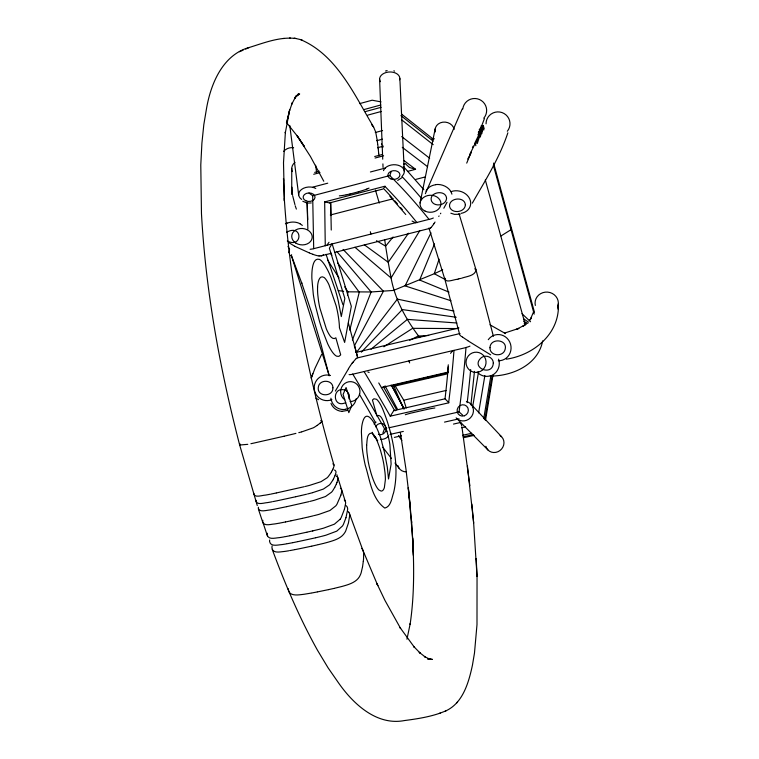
<?xml version="1.0" encoding="UTF-8"?>
<svg xmlns="http://www.w3.org/2000/svg" width="759" height="759" viewBox="0 0 759 759"><rect width="100%" height="100%" fill="white"/><g stroke="black" fill="none" stroke-linecap="round" stroke-linejoin="round"><path stroke-width="1.14" d="M323.676 543.359L324.947 543.036A69.221 29.468 -19.6 0 0 328.419 542.097C334.444 540.313 341.294 538.359 344.776 532.666A39.193 17.078 -20.1 0 0 345.762 530.835L348.438 522.989L349.69 515.589M291.959 187.226L292.253 193.63M349.69 515.674L349.69 515.627A38.747 16.679 -20 0 0 349.586 514.052L349.491 513.691A21.091 9.099 -19.7 0 0 348.865 512.344M239.645 444.897L257.263 505.56M363.542 558.852L363.646 553.653A38.32 21.48 -22.9 0 0 363.371 551.594L349.491 513.691M363.542 558.909L363.286 561.47M447.611 372.413L448.284 364.804M506.291 359.187C533.928 355.108 560.085 333.457 558.358 303.591M474.47 371.369L470.922 404.917M557.874 308.998L558.263 304.663M347.499 295.336L347.897 291.826L344.709 286.845M363.276 561.537L362.555 566.726M269.673 540.01L269.663 540.057A39.259 16.281 -19.7 0 0 269.597 541.594C270.593 547.078 277.984 544.839 281.883 544.592A69.154 27.884 -19.6 0 0 285.194 544.08L286.532 543.852M272.101 545.996L272.035 546.537A39.193 17.068 -20.1 0 0 271.988 548.197C272.927 553.795 280.375 551.755 284.359 551.461A69.069 29.24 -20 0 0 287.661 550.958L288.771 550.778M425.363 193.687L462.212 108.973M481.794 133.774L483.265 125.463L480.978 126.07M267.348 533.216L267.32 533.387A39.316 15.484 -19.3 0 0 267.215 534.905C268.288 540.247 275.612 537.827 279.435 537.628A69.24 26.499 -19.2 0 0 282.737 537.106L284.084 536.869M483.749 418.636L490.883 375.714M484.878 419.689L492.202 375.534M485.485 420.533L492.989 375.269M478.625 412.849L484.859 375.601M472.515 407.592L478.54 371.844M362.536 566.831L361.218 572.542A38.728 21.945 -23.1 0 1 360.402 574.791C357.878 581.204 350.952 583.861 344.823 585.635A68.509 38.016 -22.3 0 1 341.417 586.593L334.302 588.339M356.275 398.608L355.383 401.568A12.116 12.011 -65.7 0 1 353.998 404.016L352.802 405.429A13.32 13.188 -64.1 0 1 345.582 409.215M420.059 202.928L435.211 128.669M262.87 520.294L262.861 520.332A39.411 13.899 -18.6 0 0 262.699 521.746L267.424 535.949M511.376 228.051L511.035 229.683L500.987 235.954M480.305 137.075L482.8 126.734L480.513 127.341M349.785 330.118L359.263 292.215L337.527 262.794M382.925 432.962L384.433 428.816L386.748 428.294M542.666 340.886C538.283 364.121 513.871 375.477 492.211 376.047M391.16 171.657L389.813 175.576L312.68 195.756L309.036 193.099M406.947 639.201L410.221 623.613L410.107 624.325C414.31 596.185 414.12 567.609 412.754 539.251L408.323 487.62L411.672 522.458L413.437 555.531L412.687 538.093M344.434 509.27L345.601 503.473A38.861 15.123 -19.2 0 0 345.535 502.079L336.854 474.688M345.99 517.666L347.641 509.574A38.804 15.911 -19.6 0 0 347.556 508.103L347.47 507.752A21.129 8.672 -19.3 0 0 346.863 506.481A12.324 5.057 -19.1 0 0 345.781 505.551M344.415 509.317L341.227 517.486A39.307 15.484 -19.3 0 1 340.193 519.184M345.971 517.723L343.495 524.203A39.259 16.281 -19.7 0 1 342.48 525.968L336.787 531.129L326 535.171A69.316 28.092 -19.2 0 1 322.528 536.101L321.37 536.404M340.962 494.972L341.702 491.509A38.946 13.577 -18.5 0 0 341.683 490.238L341.607 489.906A21.205 7.4 -18.2 0 0 341.076 488.862A12.362 4.317 -18.1 0 0 340.383 488.274M533.368 312.347L530.237 319.672L531.319 317.86L529.412 320.64M340.914 495.115L336.968 504.204A39.411 13.899 -18.6 0 1 335.82 505.845L329.928 510.494L319.027 514.346A69.553 23.956 -18.2 0 1 315.535 515.266L314.245 515.589M507.866 132.806C499.564 157.863 485.305 180.357 472.307 203.156M439.091 259.142L434.281 273.724L393.437 290.441L371.132 291.968L347.897 291.826M477.25 143.565L482.8 126.734L483.73 130.131M479.565 136.44L481.045 132.047M482.525 127.664L483.265 125.463L484.204 128.888M312.803 373.684L311.228 378.153L315.042 368.21L321.579 354.519M348.988 398.845L349.206 394.661L347.176 391.388M445.154 278.306C444.935 283.553 453.683 279.53 456.937 279.34M484.394 118.641L481.443 126.516M337.005 482.392L337.869 479.28A39.032 11.983 -17.8 0 0 337.897 478.151L337.831 477.857A21.243 6.527 -17.5 0 0 337.328 476.937A12.391 3.804 -17.4 0 0 336.588 476.396M336.958 482.515L336.351 484.014M352.375 340.013L371.132 291.968L336.787 251.438M471.462 151.553L466.719 163.119M434.527 243.895L419.642 280.033L449.024 292.149M475.58 144.257L482.8 126.734L479.185 129.798M334.985 475.76L335.905 472.848A39.07 11.138 -17.4 0 0 335.952 471.794L335.905 471.586A21.271 6.072 -17.2 0 0 335.421 470.665A12.4 3.539 -17.1 0 0 334.444 470.068M334.937 475.874L333.543 478.796M336.332 484.052L334.842 487.202M352.698 374.225L364.064 371.549A325.583 49.686 58.4 0 1 390.259 416.179L393.845 410.534M335.355 391.075L348.542 368.713M332.983 469.081L333.96 466.349A39.107 10.294 -17 0 0 334.036 465.371L333.998 465.182A21.29 5.607 -16.9 0 0 333.524 464.337A12.41 3.264 -16.8 0 0 332.812 463.891M447.023 202.273L443.835 208.222M332.935 469.185L332.262 470.504M430.989 232.842L405.078 285.896L450.969 300.735M474.508 143.717L482.8 126.734L479.517 130.14M333.524 478.844L332.727 480.295M334.776 487.325L332.717 490.712A39.496 12.277 -17.8 0 1 331.522 492.211L325.497 496.509L314.53 500.219A69.686 21.138 -17.5 0 1 311.019 501.13L309.852 501.424M354.263 346.047L383.418 291.219L343.087 249.426M332.243 470.542L331.474 471.918M470.314 153.346L475.21 143.432L475.836 145.7M470.058 153.792L469.536 154.732M467.734 159.02L470.808 153.584M331.455 471.956L330.639 473.322M332.66 480.419L330.478 483.692A39.544 11.413 -17.5 0 1 329.321 485.029L323.391 489.062L312.547 492.695M288.799 252.728L289.558 249.521L287.993 246.362M419.812 230.594L391.075 277.974C395.012 299.72 406.407 320.27 419.812 337.613M477.914 134.808L482.8 126.734L478.312 132.246M472.421 147.436L473.227 146.126M440.808 213.194L440.457 213.763M330.563 473.436L328.324 476.51A39.582 10.541 -17.1 0 1 327.138 477.781L320.981 481.699L309.947 485.267A69.809 18.15 -16.8 0 1 306.427 486.177L305.251 486.462M438.749 216.438L439.072 215.935M329.017 242.273L326.854 245.28A5.835 1.214 -17.1 0 1 325.279 245.726L313.695 248.677A6.679 1.395 -17.2 0 1 310.099 249.265M330.402 202.33L329.577 202.919L383.314 188.953L385.136 186.164L324.681 201.903A323.932 3.264 88.8 0 0 325.269 245.736M435.049 222.045L433.949 223.62M408.494 233.222L388.228 262.263L391.075 277.974L354.937 247.254M478.749 132.55L482.8 126.734M340.136 519.241L334.425 524.165L323.609 528.15A69.401 26.698 -18.9 0 1 320.127 529.08L318.846 529.403M352.271 363.134L353.011 362.119M445.154 711.192C462.952 703.47 468.739 682.398 472.468 665.055L474.479 653.072L476.994 624.61L477.041 576.508L473.625 522.609L467.44 466.14M456.852 702.825L457.544 701.876M356.322 352.593L397.374 299.103L453.958 311.095M450.552 353.352L452.762 350.611A5.816 1.679 -16.1 0 0 454.299 350.316L465.998 347.565A328.011 93.585 -84.4 0 1 459.034 411.881L462.601 415.069M321.474 421.786L321.048 422.27M393.086 236.988L385.61 246.172L388.228 262.263L364.311 244.787M296.314 96.175L298.629 93.689L294.644 98.509L295.327 97.37L291.798 104.078L292.386 102.617L289.35 111.26L286.864 121.848L289.691 109.77L285.289 132.958L285.403 131.876L283.505 162.805L284.397 200.945L283.505 178.479L283.591 181.031M480.039 128.859L483.265 125.463M361.293 352.185L402.327 309.577L456.225 317.262M430.808 227.586L430.429 227.956A11.262 2.201 -63 0 1 428.873 228.155M240.205 444.053L240.081 444.176A39.753 4.526 -14.8 0 0 239.683 444.698M320.896 422.431L320.203 423.067M401.957 177.644L397.688 180.424M320.137 423.124L317.29 425.334M371.037 349.206L407.393 319.378L456.909 323.002M356.123 358.571L357.015 358.02M525.968 324.074L522.761 326.446L524.668 325.061L516.651 329.34L518.852 328.391L504.46 333.106M286.589 232.216C303.164 223.393 302.661 248.952 287.291 240.982M317.205 425.401L314.568 427.108A39.743 4.526 -14.8 0 1 313.23 427.848L301.684 431.899M295.27 96.972L299.672 93.974L295.46 96.298M383.883 346.787L412.621 328.334L457.658 328.562M345.715 402.631C331.939 409.044 331.968 384.965 345.668 390.392M409.699 340.298L418.105 336.085L428.702 335.459M295.801 38.491C280.137 36.603 264.768 42.608 250.053 47.229C223.042 54.25 210.869 83.376 206.552 108.347L203.82 124.618L201.903 143.195L200.784 164.931L201.467 213.583C205.784 291.826 220.015 369.253 239.664 445.021L247.776 444.338M442.687 269.806L434.281 273.724L444.679 279.246M239.37 51.754L243.06 50.189M245.631 49.069L249.275 47.523M366.891 189.01L366.293 189.247A54.838 40.749 -27.9 0 1 363.2 190.338L362.698 190.5M272.225 549.345C285.033 583.975 299.52 618.073 317.547 650.34L328.125 667.901L338.827 683.309C353.438 704.077 376.768 725.832 404.348 720.576C416.463 718.972 428.693 717.141 440.258 713.071M439.404 713.403L445.998 710.86M362.47 190.575L358.362 191.809M329.529 202.928L324.681 201.903M385.553 71.023L387.137 70.549M331.009 403.456C332.736 408 337.309 411.264 342.176 411.34M394.177 410.353L394.5 410.372A332.328 50.141 58.8 0 0 378.75 382.953M358.305 191.828L350.051 193.972M347.157 410.477L342.11 411.359M359.633 103.622L372.147 100.216L381.037 101.877M363.713 109.638L380.857 104.979M365.136 111.649L381.151 107.304M367.745 115.131L381.246 111.469M375.259 132.521L382.583 130.557M301.304 432.004L298.79 432.658M376.739 140.69L382.422 139.172M377.792 147.663L383.447 146.155M431.909 139.077L434.186 138.47M314.71 172.388L319.273 171.183M374.69 156.515L382.527 154.438M313.714 174.266L320.004 172.606M375.06 158.043L383.608 155.785M312.936 187.075L327.746 183.185M370.411 171.98L385.458 168.024M403.494 164.229L405.847 163.612M407.697 171.363L415.571 169.295L404.13 160.642M415.733 179.418L425.372 176.913M461.624 278.192C466.368 276.466 475.134 275.897 476.035 269.967L493.397 336.275M330.326 215.006L393.342 198.735M326.854 245.28L415.562 222.738A5.949 1.252 -16.4 0 0 417.118 222.396L429.025 219.37A325.507 144.941 63.9 0 0 389.813 175.633M321.085 255.878L331.389 253.269M334.823 252.405L429.85 228.374M460.779 278.411L460.191 278.553M295.925 433.389L295.431 433.503A70.065 7.78 -14.7 0 1 291.883 434.376L284.141 436.207M307.537 493.986L308.704 493.692A69.752 19.649 -17.2 0 0 312.224 492.781M320.526 536.613L315.459 537.827M323.068 543.51L317.898 544.753M459.584 278.705L458.654 278.933M318.116 529.583L313.04 530.797M313.401 515.797L308.429 516.983M304.274 486.699L276.352 492.961M306.57 494.223L301.579 495.409M308.875 501.661L286.522 506.708M458.36 279.008L457.212 279.274M355.781 352.47L458.929 327.907M357.195 357.954L460.02 333.543M349.994 193.991L346.189 194.826M364.064 371.559A5.702 1.632 -17.1 0 0 365.62 371.123L452.762 350.611M381.388 387.612L448.275 372.062M448.446 372.574L391.71 385.752L391.065 385.192M446.823 374.007L392.45 386.644L391.198 386.331M284.056 436.226L254.199 443A69.894 7.723 -14.8 0 1 250.897 443.702M301.01 495.542L301.494 495.428M395.211 385.999L403.76 400.202L446.14 390.458M300.934 495.561L295.649 496.766M307.784 517.135L302.281 518.378M312.964 530.816L312.48 530.93M315.061 537.913L298.183 541.584M448.284 366.739A333.856 98.879 -84.7 0 1 445.03 398.807L394.585 410.429L395.116 410.828M390.259 416.179L448.92 402.782L445.03 398.807M312.395 530.949L307.148 532.125M317.253 544.905L312.015 546.082M389.054 427.772L459.072 411.9M333.827 588.453L328.495 589.629M390.041 434.404L403.333 431.406M444.527 422.108L459.062 418.826M394.357 437.393L401.445 435.799M453.484 424.072L460.685 422.459M461.614 427.725L465.628 426.824M462.8 435.258L471.737 433.266M463.085 436.861L473.502 434.537M463.721 437.677L474.128 435.362M295.327 496.832L278.667 500.456M302.196 518.397L291.086 520.807M306.826 532.201L295.744 534.583M311.693 546.148L300.564 548.51M328.419 589.648L317.404 591.916M286.2 506.775L275.299 509.004M276.115 493.018L270.878 494.09M290.773 520.873L285.574 521.945M295.422 534.649L290.08 535.731M278.031 500.589L273.193 501.557M297.86 541.651L292.68 542.704M300.317 548.567L295.147 549.601M285.422 521.974L279.995 523.036M270.062 494.251L268.828 494.489A69.638 18.007 -17.1 0 1 265.527 495.096C261.997 495.219 255.1 498.075 253.791 494.033A39.582 10.541 -17.1 0 1 253.895 493.388M289.606 535.826L284.786 536.746M292.291 542.78L287.12 543.748M317.082 591.982L311.958 592.95M345.724 194.921L345.279 195.006A54.752 40.654 -28.3 0 1 342.157 195.537L341.455 195.632A30.18 22.59 -28.6 0 1 339.368 195.841M294.596 549.706L289.701 550.617M272.263 501.746L271.143 501.955A69.581 19.497 -17.4 0 1 267.842 502.543C264.265 502.705 257.187 505.456 256.02 501.196A39.544 11.413 -17.5 0 1 256.144 500.361M274.597 509.137L273.487 509.346A69.524 20.977 -17.8 0 1 270.176 509.934C266.551 510.162 259.341 512.695 258.278 508.283A39.506 12.277 -17.8 0 1 258.43 507.24M279.303 523.16L278.069 523.387A69.392 23.776 -18.5 0 1 274.758 523.938C271.001 524.146 265.242 526.281 262.87 522.685L258.402 509.128M311.342 593.064L304.53 594.193A68.357 37.722 -22.9 0 1 301.247 594.61C296.693 595.189 289.075 595.881 288.382 589.705M460.153 214.256L454.508 214.361L450.827 213.222M311.266 202.947L307.964 203.051M289.473 38.054L290.365 37.988M283.42 38.5L284.331 38.434M382.887 147.464L382.09 146.867M427.478 659.04L432.459 659.429L428.142 658.546M319.046 255.859L320.099 255.925A11.053 5.133 29 0 0 323.448 254.654M415.571 169.295L409.528 167.511L406.093 164.418M338.305 290.621L343.637 291.295M300.517 39.591C336.892 54.942 354.51 95.103 373.589 126.99L375.326 131.165M294.245 38.13L302.035 39.942M474.745 268.781L476.016 269.862L458.948 213.469M306.323 202.767L302.803 201.258M312.945 254.284L310.678 253.449M369.149 372.451L367.897 371.995M428.114 658.698L430.211 659.438L424.366 656.488L425.467 657.161L419.186 652.285L420.334 653.271L413.646 646.402L414.566 647.512L400.069 627.627L400.629 628.48L384.974 600.445L376.872 583.5L377.802 585.569L363.219 551.062A20.863 11.717 -22.4 0 0 362.47 549.393A12.163 6.831 -22.2 0 0 361.645 548.396M310.108 253.221L309.378 252.937M415.562 222.738L412.08 221.087M309.16 252.842L294.786 246.286M524.108 323.135L526.291 324.027M393.874 70.796L394.538 71.137M294.748 246.267L288.591 242.491M318.6 399.689L315.896 398.171M523.701 321.237L527.856 323.438M505.57 333.628L489.991 324.805M299.957 223.725L302.348 225.395M376.502 240.707L385.61 246.172L384.69 239.569M490.656 354.814L467.61 340.592M346.455 390.838L346.939 391.189M523.701 318.837L528.549 322.214M462.383 337.034L461.614 336.436M402.279 147.331L427.573 166.695M401.691 136.592L429.641 158.223M401.625 119.799L433.199 144.656M400.923 115.643L433.218 141.155M401.539 114.068L433.806 139.609M371.616 124.723L373.608 127.066M522.002 313.723L530.56 321.75M456.823 418.56L488.009 450.03M471.092 404.291L501.528 436.7M403.285 166.344L423.797 189.646M477.24 372.024L478.322 373.115A12.353 11.85 -87.6 0 0 480.561 374.766L482.212 375.544A13.586 13.036 -85.9 0 0 490.2 375.857M389.879 196.23L405.742 214.512M286.418 122.436L297.585 136.43L304.321 146.43L296.883 135.425L310.403 156.43L323.78 181.249M374.111 436.15L377.707 440.77M382.745 447.25L391.378 458.36M394.974 462.99L399.291 468.55M428.607 378.238L427.915 377.337A5.465 1.006 76.8 0 1 427.659 376.929M330.526 253.307L331.92 255.204M398.475 435.666L401.891 440.334M327.527 259.929L338.979 277.87M460.172 422.45L461.111 424.11M383.286 386.559L396.682 409.888M404.338 408.921L391.71 385.752L403.608 408.067M385.05 385.828L397.545 409.367M394.016 386.454L403.693 408.921M291.342 255.356L301.816 283.287L301.665 282.841L311.636 312.708L320.763 343.542L329.169 375.79M326.057 254.303L342.945 304.738M295.194 205.736L296.361 209.095M429.053 228.345L444.935 279.587L459.385 333.372M403.76 400.202L406.245 407.972M291.418 255.641L328.742 374.149M379.272 203.061L375.449 190.139M294.919 204.598L292.727 195.955M333.979 465.115C308.771 378.229 290.175 288.999 284.302 198.592M375.477 131.686L375.639 132.256A71.384 52.722 -29.5 0 1 376.028 133.869L377.109 139.817M348.372 323.068L357.584 357.176L354.586 345.592M485.305 179.949L525.37 324.947M493.578 163.081L534.45 312.215M493.35 165.196L534.184 314.131M400.354 432.545L405.932 468.92L410.183 505.228M292.585 195.016L291.997 191.24L292.168 192.833M462.013 427.526L469.849 485.675M377.176 140.292L377.707 144.257M315.621 165.244L316.588 172.265M461.814 426.207L461.576 425.201A67.855 22.656 -8.3 0 0 461.349 424.613M289.767 125.415L298.657 194.816M381.492 143.897L381.597 144.779M377.745 144.552L378.219 148.688M378.229 148.802L378.665 153.109M471.861 504.09L473.663 523.122M378.684 153.223L378.921 155.889M411.577 521.414L411.672 522.458M399.86 78.433L404.281 171.155M477.041 576.508L476.225 558.539L476.254 559.155M379.604 79.249L382.726 159.191M382.906 163.897L383.048 167.426M307.196 202.311L307.727 219.636M330.582 202.843L330.82 215.603M313.695 248.677L312.68 195.756M291.741 168.422L291.741 194.446M380.382 81.687A10.133 6.84 -2.8 0 1 388.665 72.029A10.133 6.84 -2.8 0 1 399.689 79.79M383.494 170.633A10.55 7.248 -3.4 0 1 397.972 165.196A10.55 7.248 -3.4 0 1 402.507 175.746M301.665 199.427A10.427 7.163 -3.5 0 1 301.427 189.541A10.427 7.163 -3.5 0 1 315.772 188.431M406.388 471.87A9.383 8.785 -37.8 0 1 397.839 465.485M375.667 426.833A5.692 5.417 -57.4 0 1 382.944 423.864A5.692 5.417 -57.4 0 1 385.619 431.121A5.692 5.417 -57.4 0 1 378.418 434.29M390.762 432.621A10 9.431 -48 0 1 390.572 433.095M388.599 436.102A10 9.431 -48 0 1 380.695 439.404M375.961 437.829A10 9.431 -48 0 1 372.252 432.298M374.121 424.082A10 9.431 -48 0 1 376.028 422.127M500.105 435.562A9.488 8.823 -43.4 0 1 499.991 450.523A9.488 8.823 -43.4 0 1 485.893 446.301M466.396 401.511A10.114 9.563 -46 0 1 471.87 416.008A10.114 9.563 -46 0 1 456.131 417.877M321.778 421.217A39.259 4.412 -14.8 0 1 321.55 421.681M321.759 421.103A21.366 2.4 -14.7 0 0 321.437 420.799A12.467 1.404 -14.7 0 0 320.668 420.676M369.026 188.109A30.256 22.685 -28 0 1 366.976 188.972M344.235 499.925A12.334 4.81 -18.8 0 1 344.842 500.542A21.148 8.245 -18.9 0 1 345.44 501.699M348.039 511.538A12.305 5.304 -19.5 0 1 348.836 512.353M288.373 589.705A38.728 21.945 -23.1 0 1 288.268 588.709M405.315 414.737A28.833 9.81 -8.6 0 1 407.583 414.034L408.219 413.854A52.067 17.495 -8.7 0 1 411.131 413.067L428.522 409.101A52.134 17.533 -8.8 0 1 431.634 408.513L432.326 408.389A28.899 9.848 -8.8 0 1 434.869 407.991M498.616 359.197A13.045 12.457 89.8 0 1 490.248 376.018M488.274 339.681A13.131 12.58 75.5 0 1 509.744 342.043A13.131 12.58 75.5 0 1 498.284 360.734M535.332 305.45A11.66 11.072 4.1 0 1 547.637 292.111A11.66 11.072 4.1 0 1 557.552 307.291M450.903 191.704A13.482 11.233 15.5 0 1 469.679 198.792A13.482 11.233 15.5 0 1 461.064 213.364M486.045 123.821A11.983 11.859 3 0 1 502.012 112.569A11.983 11.859 3 0 1 507.306 131.26M426.027 191.183A12.742 10.123 10.3 0 1 427.26 189.124L428.389 187.928A14.004 11.081 9.7 0 1 435.657 184.75M435.609 184.589A13.444 10.692 12.1 0 1 451.928 194.171M462.791 109.011A11.983 11.888 18.9 0 1 479.451 99.505A11.983 11.888 18.9 0 1 483.787 118.167M299.957 223.725A12.486 10.37 -6.8 0 0 297.405 222.672L295.583 222.254A13.728 11.338 -6.7 0 0 287.177 223.155M285.393 223.81A13.178 11.043 -8.3 0 1 287.101 223.004M283.591 151.449A11.755 11.233 44.4 0 1 293.629 147.758M291.665 254.806A13.169 11.508 -6.4 0 1 290.545 255.707M331.892 399.651A12.827 12.78 80.3 0 1 314.217 388.532A12.827 12.78 80.3 0 1 330.497 375.487M345.611 409.376A12.789 12.704 -64.3 0 1 330.915 398.2M467.81 340.582A19.8 2.884 30.4 0 1 462.639 337.129M460.988 336.142A10.987 1.67 30.3 0 1 459.65 334.074M348.438 368.703A19.44 2.362 -57.2 0 1 352.328 362.859M352.85 362.536A10.797 1.262 -57.3 0 1 355.914 358.922M319.103 256.02A19.924 9.317 29 0 1 312.945 254.331M433.911 223.81A20.322 4.051 -63.1 0 1 430.714 227.89M344.738 399.784A9.971 9.658 -82.2 0 1 344.605 383.599A9.971 9.658 -82.2 0 1 359.519 388.513A9.971 9.658 -82.2 0 1 350.117 401.558M435.239 131.952A9.706 8.51 10.3 0 1 442.81 122.171A9.706 8.51 10.3 0 1 454.205 129.353M292.281 171.572A9.525 8.491 0.6 0 1 295.004 162.331M352.831 374.196A324.586 52.362 58.4 0 1 384.642 428.92M469.944 346.132A6.632 1.822 -15.9 0 1 466.026 347.451M470.665 369.548A334.937 93.888 -84.8 0 1 467.183 402.678M454.005 350.354A327.556 95.738 -84.3 0 1 448.645 402.668M352.698 374.215A6.527 1.86 -17.2 0 1 349.074 374.633M409.642 362.925A5.702 1.091 76.7 0 1 408.93 360.904M359.415 394.263A330.924 55.379 58.8 0 1 375.449 422.469M433.313 218.004A6.793 1.537 -16.4 0 1 428.987 219.474M401.786 176.335A332.603 145.51 64.2 0 1 421.843 198.839M331.256 230.043A330.469 2.846 88.6 0 1 330.753 203.336M385.098 186.524A325.013 146.952 63.8 0 1 417.023 222.719M384.396 189.399A331.076 149.665 64.2 0 1 392.042 197.738M394.756 200.793A331.076 149.665 64.2 0 1 397.45 203.886M400.676 207.634A331.076 149.665 64.2 0 1 402.279 209.531M370.942 234.066A5.854 1.138 75.8 0 1 370.345 231.742M307.053 202.919A329.529 2.723 88.6 0 1 307.869 229.161M386.91 431.302A25.778 5.645 77.3 0 1 389.879 444.385L391.113 464.081L388.523 478.986L387.289 467.079L384.471 452.468A41.707 9.402 77.5 0 0 382.024 443.19C380.828 434.888 366.17 399.367 361.834 425.932A54.287 12.248 77.6 0 0 361.398 432.156L362.195 447.677A40.701 9.25 77.5 0 0 363.476 456.349A41.916 9.516 77.5 0 0 365.278 465.324C369.889 479.868 371.73 498.786 384.804 508.084C391.151 506.509 391.682 497.951 393.589 492.781C396.122 482.183 396.454 471.168 395.467 460.343C393.617 442.544 389.291 424.926 382.413 408.399A35.113 7.685 77.3 0 0 379.301 402.545A34.99 7.656 77.3 0 0 376.417 399.253L373.912 398.779L372.441 400.04L376.976 416.074C379.434 414.006 381.597 417.583 382.479 419.509A22.002 4.81 77.3 0 1 384.604 424.3L386.008 428.351A28.633 6.281 77.3 0 1 386.91 431.302M446.567 198.289C446.254 205.357 434.86 207.406 431.615 201.306C427.943 192.112 445.827 189.01 446.567 198.289M465.371 204.683C465.201 212.681 451.368 214.275 449.546 206.448C448.664 197.843 464.404 196.002 465.371 204.683M332.907 387.811C333.277 397.299 316.75 397.099 318.296 387.299C319.178 379.016 333.011 379.377 332.907 387.811M366.654 445.258L366.663 447.563A28.576 6.48 77.5 0 0 366.976 452.668L368.087 460.808A24.506 5.569 77.5 0 0 369.519 467.601L370.999 473.028A28.425 6.442 77.5 0 0 376.312 486.453A27.656 6.271 77.5 0 0 379.054 490.067L381.037 491.045A40.758 9.231 77.4 0 0 384.377 487.582L385.382 479.65A27.922 6.3 77.5 0 0 384.993 472.525L383.864 464.451A27.087 6.11 77.5 0 0 382.138 456.377L380.667 450.988A35.493 8.036 77.5 0 0 379.386 446.937L377.232 441.188A25.132 5.664 77.5 0 0 374.709 436.178L374.291 435.552A27.647 6.233 77.5 0 0 373.048 434.006A26.888 6.063 77.5 0 0 371.872 433.085C366.559 432.772 367.166 441.558 366.654 445.258M493.312 363.182C492.344 376.976 469.859 367.546 481.367 357.65C485.769 354.14 493.502 357.328 493.312 363.182M489.982 347.736C489.564 356.246 503.454 357.385 505.171 349.197C507.733 339.026 490.105 337.793 489.982 347.736M317.585 287.054L317.547 288.183A32.333 7.562 76.2 0 0 317.784 294.663L318.467 300.498A28.301 6.632 76.2 0 0 319.89 308.135L326.332 328.875A25.929 6.081 76.2 0 0 329.302 334.681C330.478 336.806 333.315 340.07 335.848 337.821L340.715 354.889L338.903 356.341L336.835 356.246A41.849 9.801 76.2 0 1 333.21 353.172A43.927 10.284 76.2 0 1 331.873 351.351A42.134 9.867 76.2 0 1 327.67 343.761L321.873 328.865A65.388 15.133 76.2 0 1 319.501 321.408L315.194 304.776A43.519 10.199 76.2 0 1 313.296 294.359L311.864 278.496A52.608 12.277 76.2 0 1 312.215 269.303C312.736 265.584 313.998 257.775 319.33 259.341A44.373 10.322 76.1 0 1 322.594 262.102L323.296 262.975A48.899 11.394 76.2 0 1 325.469 266.172L327.613 269.995A40.711 9.45 76.1 0 1 331.085 277.737L335.108 289.302A42.523 9.886 76.1 0 1 338.248 300.849L341.303 316.56L344.833 298.439L329.378 248.202L332.091 243.686L351.322 306.304L344.643 342.432L339.453 327.822A32.741 7.628 76.2 0 0 338.011 314.511A28.017 6.508 76.2 0 0 336.123 305.735L328.951 284.71A26.774 6.224 76.1 0 0 326.493 280.251A28.349 6.594 76.2 0 0 324.159 277.5C318.96 274.274 317.594 283.619 317.585 287.054M351.73 405.562L348.817 412.649L343.096 394.433L346.085 387.526L351.73 405.562M391.027 178.963A6.015 4.374 -4 0 0 399.927 174.731A6.015 4.374 -4 0 0 390.8 171.382A6.015 4.374 -4 0 0 391.027 178.963M305.962 200.85A5.949 4.269 -0.4 0 0 315.032 197.312A5.949 4.269 -0.4 0 0 306.266 193.46A5.949 4.269 -0.4 0 0 305.962 200.85M464.375 415.79A5.759 5.541 -48.8 0 0 466.605 406.16A5.759 5.541 -48.8 0 0 457.25 409.338A5.759 5.541 -48.8 0 0 464.375 415.79M482.733 369.785A10.142 10 -72.4 0 0 479.128 352.65A10.142 10 -72.4 0 0 466.235 364.491A10.142 10 -72.4 0 0 482.733 369.785M425.163 211.144A10.446 8.51 -1.8 0 0 440.922 203.735A10.446 8.51 -1.8 0 0 425.344 196.391A10.446 8.51 -1.8 0 0 425.163 211.144M295.887 243.117A10.265 8.216 5 0 0 312.148 237.928A10.265 8.216 5 0 0 297.87 229.019A10.265 8.216 5 0 0 295.887 243.117"/></g></svg>
